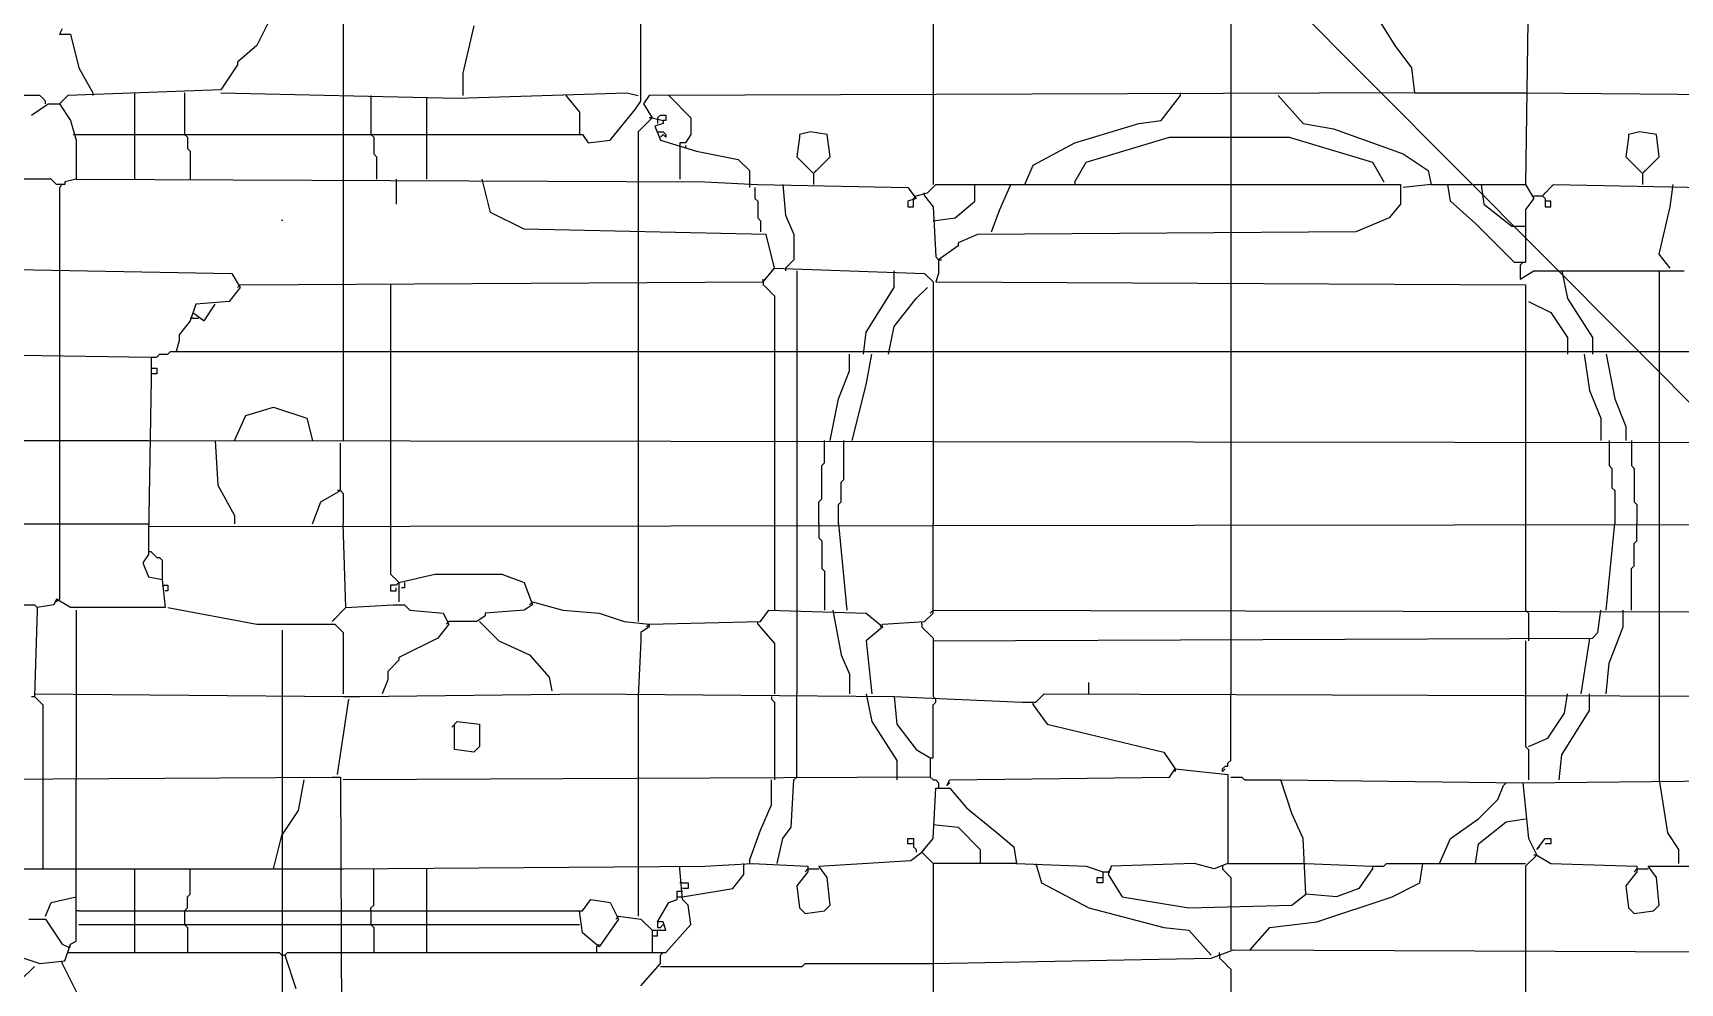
# Model space of a CAD drawing. Extents: x 4511820 to 5180432, y -1526536 to -944957.
# Drawn here: x 5147404.2 to 5147822.5, y -1028558.1 to -1028316.8 of the extents above; entities that cross this region are included whole.
import ezdxf

# ---------------------------------------------------------------- set-up
doc = ezdxf.new("R2010")
doc.units = 0
doc.header["$MEASUREMENT"] = 0
doc.linetypes.add('BODKOCIARKOVANA_3', pattern=[5.6, 3, -1.3, 0, -1.3])
for name, color, linetype in [('osi', 253, 'CONTINUOUS'), ('POZEMOK', 7, 'CONTINUOUS'), ('ZZ-chladenie', 133, 'CONTINUOUS')]:
    doc.layers.add(name, color=color, linetype=linetype)

msp = doc.modelspace()

# ---------------------------------------------------------------- linework, layer by layer
at = {"layer": 'osi', "linetype": 'BODKOCIARKOVANA_3', "ltscale": 80}
msp.add_line((5147467.5, -1022195.078), (5147467.5, -1054122.98), dxfattribs=at)
at = {"layer": 'POZEMOK'}
msp.add_line((5149565.898, -1030158.886), (5143002.5, -1023568.172), dxfattribs=at)
at = {"layer": 'ZZ-chladenie'}
for p, q in [((5147558.6, -1028334.132), (5147558.6, -1028290.323)), ((5147784.008, -1028299.509), (5147783.302, -1028355.331)), ((5147464.621, -1028312.934), (5147461.088, -1028320)), ((5147482.992, -1028312.228), (5147482.992, -1028332.719)), ((5147411.625, -1028315.761), (5147410.918, -1028317.174)), ((5147410.918, -1028317.174), (5147413.745, -1028317.174)), ((5147413.745, -1028317.174), (5147415.865, -1028325.653)), ((5147516.204, -1028315.054), (5147513.376, -1028327.066)), ((5147632.794, -1028313.641), (5147632.794, -1028332.012)), ((5147708.401, -1028313.641), (5147708.401, -1028332.719)), ((5147746.558, -1028314.348), (5147750.091, -1028320)), ((5147461.088, -1028320), (5147456.141, -1028324.24)), ((5147750.091, -1028320), (5147754.33, -1028325.653)), ((5147415.865, -1028325.653), (5147419.397, -1028332.012)), ((5147456.141, -1028324.946), (5147451.902, -1028331.306)), ((5147456.141, -1028324.24), (5147456.141, -1028324.946)), ((5147754.33, -1028325.653), (5147755.037, -1028332.012)), ((5147513.376, -1028327.066), (5147513.376, -1028332.719)), ((5147405.972, -1028332.719), (5147401.732, -1028332.719)), ((5147406.679, -1028333.426), (5147405.972, -1028332.719)), ((5147407.386, -1028334.132), (5147406.679, -1028333.426)), ((5147407.386, -1028334.839), (5147407.386, -1028334.132)), ((5147413.038, -1028332.719), (5147410.918, -1028334.839)), ((5147410.918, -1028334.839), (5147411.625, -1028334.132)), ((5147451.902, -1028331.306), (5147413.038, -1028332.719)), ((5147419.397, -1028332.012), (5147419.397, -1028332.719)), ((5147429.997, -1028332.012), (5147429.997, -1028342.612)), ((5147442.716, -1028332.012), (5147442.716, -1028342.612)), ((5147451.902, -1028332.012), (5147511.963, -1028333.426)), ((5147482.992, -1028332.719), (5147482.992, -1028342.612)), ((5147490.058, -1028332.719), (5147490.058, -1028342.612)), ((5147504.191, -1028333.426), (5147504.191, -1028342.612)), ((5147511.963, -1028333.426), (5147555.067, -1028332.012)), ((5147539.522, -1028332.719), (5147543.054, -1028336.959)), ((5147555.067, -1028332.012), (5147557.893, -1028332.719)), ((5147557.187, -1028336.253), (5147558.6, -1028334.132)), ((5147560.719, -1028332.719), (5147559.306, -1028334.839)), ((5147755.037, -1028332.012), (5147560.719, -1028332.719)), ((5147565.666, -1028332.719), (5147571.319, -1028338.372)), ((5147632.794, -1028332.012), (5147632.794, -1028355.331)), ((5147690.736, -1028339.079), (5147695.682, -1028332.719)), ((5147695.682, -1028332.719), (5147695.682, -1028332.012)), ((5147708.401, -1028332.719), (5147708.401, -1028342.612)), ((5147720.413, -1028332.719), (5147726.773, -1028339.785)), ((5147755.037, -1028332.012), (5147783.302, -1028332.012)), ((5147783.302, -1028332.012), (5147854.669, -1028332.719)), ((5147403.852, -1028337.666), (5147408.092, -1028334.839)), ((5147408.092, -1028334.839), (5147410.918, -1028334.839)), ((5147410.918, -1028334.839), (5147413.745, -1028339.079)), ((5147543.054, -1028336.959), (5147543.054, -1028342.612)), ((5147550.827, -1028344.025), (5147557.187, -1028336.253)), ((5147561.426, -1028338.372), (5147557.893, -1028341.905)), ((5147559.306, -1028334.839), (5147561.426, -1028338.372)), ((5147561.426, -1028338.372), (5147560.719, -1028338.372)), ((5147561.426, -1028338.372), (5147564.253, -1028339.079)), ((5147562.84, -1028338.372), (5147563.546, -1028337.666)), ((5147562.84, -1028338.372), (5147562.84, -1028339.785)), ((5147563.546, -1028337.666), (5147564.959, -1028337.666)), ((5147564.959, -1028337.666), (5147564.959, -1028339.079)), ((5147571.319, -1028338.372), (5147571.319, -1028342.612)), ((5147413.745, -1028339.079), (5147415.158, -1028344.025)), ((5147414.452, -1028342.612), (5147543.761, -1028342.612)), ((5147429.997, -1028342.612), (5147429.997, -1028353.918)), ((5147442.716, -1028342.612), (5147443.422, -1028343.319)), ((5147482.992, -1028342.612), (5147482.992, -1028353.918)), ((5147490.058, -1028342.612), (5147490.765, -1028343.319)), ((5147504.191, -1028342.612), (5147504.191, -1028353.918)), ((5147543.761, -1028342.612), (5147545.174, -1028344.732)), ((5147557.893, -1028341.905), (5147557.893, -1028353.918)), ((5147564.253, -1028339.785), (5147562.133, -1028340.492)), ((5147562.133, -1028340.492), (5147563.546, -1028344.025)), ((5147562.84, -1028341.905), (5147564.253, -1028341.905)), ((5147564.253, -1028342.612), (5147563.546, -1028343.319)), ((5147564.959, -1028339.079), (5147564.253, -1028339.079)), ((5147564.253, -1028339.079), (5147564.253, -1028339.785)), ((5147564.253, -1028341.905), (5147564.959, -1028342.612)), ((5147564.959, -1028343.319), (5147564.253, -1028342.612)), ((5147564.959, -1028342.612), (5147564.959, -1028343.319)), ((5147571.319, -1028342.612), (5147569.906, -1028344.732)), ((5147601.703, -1028341.905), (5147598.876, -1028342.612)), ((5147598.876, -1028342.612), (5147598.876, -1028343.319)), ((5147605.942, -1028342.612), (5147601.703, -1028341.905)), ((5147606.649, -1028348.264), (5147605.942, -1028342.612)), ((5147668.831, -1028344.732), (5147685.083, -1028339.785)), ((5147685.083, -1028339.785), (5147690.736, -1028339.079)), ((5147708.401, -1028342.612), (5147708.401, -1028355.331)), ((5147726.773, -1028339.785), (5147734.546, -1028341.198)), ((5147734.546, -1028341.198), (5147752.211, -1028347.558)), ((5147812.273, -1028341.905), (5147809.446, -1028342.612)), ((5147809.446, -1028342.612), (5147809.446, -1028343.319)), ((5147816.512, -1028342.612), (5147812.273, -1028341.905)), ((5147817.219, -1028348.264), (5147816.512, -1028342.612)), ((5147415.158, -1028344.025), (5147415.158, -1028353.918)), ((5147443.422, -1028343.319), (5147443.422, -1028346.145)), ((5147443.422, -1028346.145), (5147444.129, -1028346.851)), ((5147490.765, -1028343.319), (5147490.765, -1028347.558)), ((5147545.174, -1028344.732), (5147550.827, -1028344.025)), ((5147563.546, -1028344.025), (5147572.732, -1028346.851)), ((5147568.492, -1028344.732), (5147568.492, -1028353.918)), ((5147569.906, -1028344.732), (5147568.492, -1028344.732)), ((5147569.906, -1028345.438), (5147569.906, -1028346.145)), ((5147598.876, -1028343.319), (5147598.17, -1028348.264)), ((5147658.232, -1028350.385), (5147668.831, -1028344.732)), ((5147671.658, -1028349.678), (5147692.855, -1028343.319)), ((5147692.855, -1028343.319), (5147723.24, -1028343.319)), ((5147723.24, -1028343.319), (5147744.438, -1028349.678)), ((5147809.446, -1028343.319), (5147808.739, -1028348.264)), ((5147444.129, -1028346.851), (5147444.129, -1028353.918)), ((5147490.765, -1028347.558), (5147491.472, -1028348.264)), ((5147491.472, -1028348.264), (5147491.472, -1028353.918)), ((5147572.732, -1028346.851), (5147583.331, -1028348.971)), ((5147583.331, -1028348.971), (5147586.158, -1028351.798)), ((5147598.17, -1028348.264), (5147602.41, -1028352.505)), ((5147602.41, -1028352.505), (5147606.649, -1028348.264)), ((5147656.112, -1028355.331), (5147658.232, -1028350.385)), ((5147668.831, -1028354.624), (5147671.658, -1028349.678)), ((5147744.438, -1028349.678), (5147747.264, -1028354.624)), ((5147752.211, -1028347.558), (5147758.57, -1028351.798)), ((5147808.739, -1028348.264), (5147812.979, -1028352.505)), ((5147812.979, -1028352.505), (5147817.219, -1028348.264)), ((5147408.799, -1028353.918), (5147398.199, -1028353.918)), ((5147410.212, -1028355.331), (5147408.799, -1028353.918)), ((5147415.158, -1028353.918), (5147412.331, -1028354.624)), ((5147412.331, -1028354.624), (5147412.331, -1028355.331)), ((5147415.158, -1028353.918), (5147574.852, -1028354.624)), ((5147482.992, -1028353.918), (5147482.992, -1028380.769)), ((5147496.418, -1028353.918), (5147496.418, -1028360.277)), ((5147520.443, -1028362.397), (5147518.323, -1028353.918)), ((5147557.893, -1028353.918), (5147557.893, -1028367.343)), ((5147574.852, -1028354.624), (5147588.277, -1028355.331)), ((5147586.158, -1028351.798), (5147586.158, -1028355.331)), ((5147602.41, -1028352.505), (5147603.116, -1028351.798)), ((5147602.41, -1028352.505), (5147602.41, -1028355.331)), ((5147668.831, -1028354.624), (5147668.831, -1028355.331)), ((5147758.57, -1028351.798), (5147759.277, -1028355.331)), ((5147812.979, -1028352.505), (5147813.686, -1028351.798)), ((5147812.979, -1028352.505), (5147812.979, -1028355.331)), ((5147412.331, -1028355.331), (5147410.212, -1028355.331)), ((5147410.918, -1028356.037), (5147411.625, -1028355.331)), ((5147410.918, -1028356.037), (5147410.918, -1028377.236)), ((5147586.158, -1028355.331), (5147586.158, -1028356.037)), ((5147587.571, -1028356.037), (5147587.571, -1028358.864)), ((5147587.571, -1028358.864), (5147588.277, -1028359.571)), ((5147588.277, -1028355.331), (5147626.434, -1028356.037)), ((5147594.637, -1028355.331), (5147595.344, -1028363.103)), ((5147626.434, -1028356.037), (5147628.554, -1028358.864)), ((5147628.554, -1028358.864), (5147626.434, -1028359.571)), ((5147627.847, -1028358.864), (5147628.554, -1028358.157)), ((5147627.847, -1028359.571), (5147627.847, -1028358.864)), ((5147628.554, -1028358.157), (5147631.381, -1028357.45)), ((5147630.674, -1028358.157), (5147630.674, -1028357.45)), ((5147630.674, -1028358.157), (5147632.794, -1028360.984)), ((5147631.381, -1028357.45), (5147633.501, -1028355.331)), ((5147633.501, -1028355.331), (5147751.504, -1028355.331)), ((5147643.393, -1028359.571), (5147643.393, -1028355.331)), ((5147649.753, -1028361.69), (5147652.579, -1028355.331)), ((5147708.401, -1028355.331), (5147708.401, -1028367.343)), ((5147751.504, -1028355.331), (5147751.504, -1028360.277)), ((5147759.277, -1028355.331), (5147752.211, -1028356.037)), ((5147759.277, -1028355.331), (5147763.517, -1028355.331)), ((5147764.223, -1028359.571), (5147763.517, -1028355.331)), ((5147763.517, -1028355.331), (5147783.302, -1028355.331)), ((5147771.996, -1028355.331), (5147772.703, -1028360.277)), ((5147783.302, -1028355.331), (5147785.421, -1028358.864)), ((5147785.421, -1028358.864), (5147783.302, -1028361.69)), ((5147785.421, -1028358.157), (5147787.542, -1028358.157)), ((5147787.542, -1028358.157), (5147790.368, -1028355.331)), ((5147787.542, -1028358.157), (5147788.248, -1028357.45)), ((5147787.542, -1028358.157), (5147788.248, -1028358.864)), ((5147788.248, -1028358.864), (5147788.248, -1028360.984)), ((5147790.368, -1028355.331), (5147828.525, -1028356.037)), ((5147820.046, -1028360.984), (5147820.752, -1028355.331)), ((5147528.922, -1028366.637), (5147520.443, -1028362.397)), ((5147588.277, -1028359.571), (5147588.277, -1028363.81)), ((5147595.344, -1028363.103), (5147597.463, -1028368.05)), ((5147626.434, -1028359.571), (5147626.434, -1028360.984)), ((5147626.434, -1028360.984), (5147627.847, -1028360.984)), ((5147627.847, -1028360.984), (5147627.847, -1028359.571)), ((5147632.794, -1028360.984), (5147633.501, -1028373.703)), ((5147638.447, -1028363.81), (5147643.393, -1028359.571)), ((5147647.633, -1028367.343), (5147649.753, -1028361.69)), ((5147751.504, -1028360.277), (5147748.678, -1028363.81)), ((5147770.583, -1028365.223), (5147764.223, -1028359.571)), ((5147772.703, -1028360.277), (5147779.769, -1028365.93)), ((5147783.302, -1028361.69), (5147783.302, -1028375.116)), ((5147789.661, -1028359.571), (5147788.248, -1028359.571)), ((5147788.248, -1028360.984), (5147789.661, -1028360.984)), ((5147789.661, -1028360.984), (5147789.661, -1028359.571)), ((5147817.219, -1028372.996), (5147820.046, -1028360.984)), ((5147590.397, -1028368.05), (5147528.922, -1028366.637)), ((5147557.893, -1028367.343), (5147557.893, -1028380.769)), ((5147588.277, -1028363.81), (5147588.984, -1028364.516)), ((5147588.984, -1028364.516), (5147588.984, -1028367.343)), ((5147632.794, -1028364.516), (5147638.447, -1028363.81)), ((5147740.198, -1028367.343), (5147644.099, -1028368.05)), ((5147708.401, -1028367.343), (5147708.401, -1028380.062)), ((5147748.678, -1028363.81), (5147740.198, -1028367.343)), ((5147780.476, -1028375.116), (5147770.583, -1028365.223)), ((5147779.769, -1028365.93), (5147783.302, -1028365.93)), ((5147592.517, -1028376.529), (5147590.397, -1028368.05)), ((5147597.463, -1028368.05), (5147597.463, -1028374.409)), ((5147639.153, -1028370.876), (5147634.207, -1028374.409)), ((5147644.099, -1028368.05), (5147639.153, -1028370.17)), ((5147639.153, -1028370.17), (5147639.153, -1028370.876)), ((5147597.463, -1028374.409), (5147595.344, -1028376.529)), ((5147633.501, -1028373.703), (5147634.207, -1028374.409)), ((5147634.207, -1028374.409), (5147634.914, -1028374.409)), ((5147634.207, -1028374.409), (5147634.207, -1028377.942)), ((5147783.302, -1028375.116), (5147780.476, -1028375.116)), ((5147781.889, -1028375.823), (5147782.595, -1028375.116)), ((5147781.889, -1028375.823), (5147781.889, -1028379.355)), ((5147820.046, -1028376.529), (5147817.219, -1028372.996)), ((5147382.654, -1028376.529), (5147454.728, -1028377.942)), ((5147410.918, -1028377.236), (5147410.918, -1028398.434)), ((5147454.728, -1028377.942), (5147456.848, -1028381.475)), ((5147456.848, -1028380.769), (5147589.69, -1028380.062)), ((5147589.69, -1028380.062), (5147592.517, -1028376.529)), ((5147589.69, -1028380.062), (5147589.69, -1028379.355)), ((5147589.69, -1028380.062), (5147589.69, -1028380.769)), ((5147592.517, -1028376.529), (5147591.81, -1028377.236)), ((5147592.517, -1028376.529), (5147630.674, -1028377.942)), ((5147595.344, -1028376.529), (5147595.344, -1028377.236)), ((5147598.17, -1028377.236), (5147598.17, -1028398.434)), ((5147622.901, -1028381.475), (5147622.901, -1028377.236)), ((5147630.674, -1028377.942), (5147632.794, -1028380.062)), ((5147632.794, -1028380.062), (5147632.794, -1028398.434)), ((5147634.207, -1028377.942), (5147633.501, -1028380.062)), ((5147633.501, -1028380.062), (5147783.302, -1028380.769)), ((5147708.401, -1028380.062), (5147708.401, -1028398.434)), ((5147781.889, -1028379.355), (5147785.421, -1028377.236)), ((5147785.421, -1028377.236), (5147823.578, -1028377.236)), ((5147792.487, -1028377.236), (5147793.901, -1028384.302)), ((5147817.219, -1028377.236), (5147817.219, -1028398.434)), ((5147456.848, -1028381.475), (5147454.022, -1028385.008)), ((5147456.848, -1028380.769), (5147456.141, -1028381.475)), ((5147482.992, -1028380.769), (5147482.992, -1028398.434)), ((5147495.005, -1028380.769), (5147495.005, -1028398.434)), ((5147557.893, -1028380.769), (5147557.893, -1028398.434)), ((5147589.69, -1028380.769), (5147590.397, -1028381.475)), ((5147590.397, -1028381.475), (5147591.104, -1028382.182)), ((5147591.104, -1028382.182), (5147591.81, -1028382.889)), ((5147591.81, -1028382.889), (5147592.517, -1028383.595)), ((5147592.517, -1028383.595), (5147592.517, -1028398.434)), ((5147615.835, -1028392.781), (5147622.901, -1028381.475)), ((5147622.901, -1028391.368), (5147628.554, -1028384.302)), ((5147628.554, -1028384.302), (5147631.381, -1028381.475)), ((5147783.302, -1028380.769), (5147783.302, -1028398.434)), ((5147793.901, -1028384.302), (5147800.26, -1028394.194)), ((5147445.542, -1028385.715), (5147444.129, -1028389.955)), ((5147444.836, -1028387.834), (5147447.662, -1028389.955)), ((5147454.022, -1028385.008), (5147445.542, -1028385.715)), ((5147447.662, -1028389.955), (5147450.488, -1028385.715)), ((5147784.008, -1028385.008), (5147789.661, -1028387.834)), ((5147789.661, -1028387.834), (5147793.901, -1028394.194)), ((5147444.129, -1028389.955), (5147441.303, -1028393.488)), ((5147444.836, -1028389.248), (5147444.129, -1028389.248)), ((5147444.836, -1028389.248), (5147446.249, -1028389.248)), ((5147615.128, -1028398.434), (5147615.835, -1028392.781)), ((5147621.488, -1028398.434), (5147622.901, -1028391.368)), ((5147441.303, -1028394.901), (5147440.596, -1028397.728)), ((5147441.303, -1028393.488), (5147441.303, -1028394.901)), ((5147793.901, -1028394.194), (5147793.901, -1028398.434)), ((5147800.26, -1028394.194), (5147800.26, -1028398.434)), ((5147388.307, -1028398.434), (5147434.236, -1028399.141)), ((5147410.918, -1028398.434), (5147410.918, -1028420.339)), ((5147434.236, -1028399.141), (5147435.649, -1028399.141)), ((5147434.236, -1028399.141), (5147434.236, -1028404.793)), ((5147435.649, -1028399.141), (5147436.356, -1028398.434)), ((5147436.356, -1028398.434), (5147438.476, -1028398.434)), ((5147438.476, -1028398.434), (5147439.183, -1028397.728)), ((5147439.183, -1028397.728), (5147440.596, -1028397.728)), ((5147440.596, -1028397.728), (5148029.202, -1028397.728)), ((5147482.992, -1028398.434), (5147482.992, -1028420.339)), ((5147495.005, -1028398.434), (5147495.005, -1028420.339)), ((5147557.893, -1028398.434), (5147557.893, -1028420.339)), ((5147592.517, -1028398.434), (5147592.517, -1028420.339)), ((5147598.17, -1028398.434), (5147598.17, -1028420.339)), ((5147611.596, -1028402.673), (5147611.596, -1028398.434)), ((5147615.835, -1028406.207), (5147617.249, -1028398.434)), ((5147632.794, -1028398.434), (5147632.794, -1028420.339)), ((5147708.401, -1028398.434), (5147708.401, -1028420.339)), ((5147783.302, -1028398.434), (5147783.302, -1028420.339)), ((5147798.14, -1028398.434), (5147799.554, -1028407.62)), ((5147803.794, -1028398.434), (5147805.913, -1028409.74)), ((5147817.219, -1028398.434), (5147817.219, -1028420.339)), ((5147434.236, -1028404.793), (5147433.53, -1028444.364)), ((5147434.236, -1028401.967), (5147435.649, -1028401.967)), ((5147435.649, -1028403.38), (5147434.236, -1028403.38)), ((5147435.649, -1028401.967), (5147435.649, -1028403.38)), ((5147608.769, -1028409.74), (5147611.596, -1028402.673)), ((5147612.302, -1028420.339), (5147615.835, -1028406.207)), ((5147799.554, -1028407.62), (5147802.38, -1028414.686)), ((5147458.261, -1028413.98), (5147465.327, -1028411.859)), ((5147465.327, -1028411.859), (5147473.806, -1028414.686)), ((5147606.649, -1028420.339), (5147608.769, -1028409.74)), ((5147805.913, -1028409.74), (5147808.739, -1028416.806)), ((5147455.435, -1028420.339), (5147458.261, -1028413.98)), ((5147473.806, -1028414.686), (5147475.22, -1028420.339)), ((5147802.38, -1028414.686), (5147802.38, -1028420.339)), ((5147808.739, -1028416.806), (5147808.739, -1028420.339)), ((5147377.708, -1028420.339), (5147433.53, -1028420.339)), ((5147410.918, -1028420.339), (5147410.918, -1028441.537)), ((5147433.53, -1028420.339), (5148032.735, -1028421.046)), ((5147450.488, -1028420.339), (5147451.195, -1028431.645)), ((5147482.286, -1028433.058), (5147482.286, -1028421.046)), ((5147495.005, -1028420.339), (5147495.005, -1028441.537)), ((5147557.893, -1028420.339), (5147557.893, -1028441.537)), ((5147592.517, -1028420.339), (5147592.517, -1028441.537)), ((5147598.17, -1028420.339), (5147598.17, -1028441.537)), ((5147605.236, -1028425.991), (5147605.236, -1028420.339)), ((5147610.183, -1028430.232), (5147610.183, -1028420.339)), ((5147632.794, -1028420.339), (5147632.794, -1028441.537)), ((5147708.401, -1028420.339), (5147708.401, -1028441.537)), ((5147783.302, -1028420.339), (5147783.302, -1028441.537)), ((5147804.5, -1028420.339), (5147804.5, -1028426.698)), ((5147810.153, -1028420.339), (5147810.153, -1028426.698)), ((5147817.219, -1028420.339), (5147817.219, -1028441.537)), ((5147604.529, -1028426.698), (5147605.236, -1028425.991)), ((5147604.529, -1028435.178), (5147604.529, -1028426.698)), ((5147609.476, -1028430.938), (5147610.183, -1028430.232)), ((5147804.5, -1028426.698), (5147805.207, -1028427.405)), ((5147805.207, -1028427.405), (5147805.207, -1028432.351)), ((5147810.153, -1028426.698), (5147810.86, -1028427.405)), ((5147810.86, -1028427.405), (5147810.86, -1028435.884)), ((5147451.195, -1028431.645), (5147455.435, -1028439.417)), ((5147477.34, -1028435.884), (5147482.286, -1028433.058)), ((5147482.286, -1028433.058), (5147481.579, -1028433.058)), ((5147482.286, -1028433.058), (5147482.992, -1028433.764)), ((5147482.992, -1028433.764), (5147482.992, -1028441.537)), ((5147609.476, -1028435.884), (5147609.476, -1028430.938)), ((5147805.207, -1028432.351), (5147805.913, -1028433.058)), ((5147805.913, -1028433.058), (5147805.913, -1028441.537)), ((5147475.22, -1028441.537), (5147477.34, -1028435.884)), ((5147603.823, -1028435.884), (5147604.529, -1028435.178)), ((5147603.823, -1028441.537), (5147603.823, -1028435.884)), ((5147608.769, -1028436.591), (5147609.476, -1028435.884)), ((5147608.769, -1028441.537), (5147608.769, -1028436.591)), ((5147810.86, -1028435.884), (5147811.566, -1028436.591)), ((5147811.566, -1028436.591), (5147811.566, -1028441.537)), ((5147377.708, -1028441.537), (5147433.53, -1028441.537)), ((5147410.918, -1028441.537), (5147410.918, -1028460.616)), ((5148027.789, -1028441.537), (5147433.53, -1028442.243)), ((5147455.435, -1028439.417), (5147455.435, -1028441.537)), ((5147483.699, -1028462.735), (5147482.992, -1028441.537)), ((5147495.005, -1028441.537), (5147495.005, -1028454.256)), ((5147557.893, -1028441.537), (5147557.893, -1028466.268)), ((5147592.517, -1028441.537), (5147592.517, -1028463.442)), ((5147598.17, -1028441.537), (5147598.17, -1028463.442)), ((5147603.823, -1028441.537), (5147603.823, -1028445.07)), ((5147608.769, -1028441.537), (5147610.889, -1028463.442)), ((5147632.794, -1028464.148), (5147632.794, -1028441.537)), ((5147708.401, -1028441.537), (5147708.401, -1028463.442)), ((5147783.302, -1028441.537), (5147783.302, -1028463.442)), ((5147803.794, -1028463.442), (5147805.913, -1028441.537)), ((5147811.566, -1028445.777), (5147811.566, -1028441.537)), ((5147817.219, -1028441.537), (5147817.219, -1028463.442)), ((5147433.53, -1028444.364), (5147433.53, -1028449.31)), ((5147603.823, -1028445.07), (5147604.529, -1028445.777)), ((5147604.529, -1028445.777), (5147604.529, -1028452.843)), ((5147810.86, -1028446.484), (5147811.566, -1028445.777)), ((5147810.86, -1028452.136), (5147810.86, -1028446.484)), ((5147433.53, -1028449.31), (5147432.117, -1028451.43)), ((5147434.236, -1028448.603), (5147433.53, -1028448.603)), ((5147434.236, -1028448.603), (5147434.943, -1028449.31)), ((5147434.943, -1028449.31), (5147435.649, -1028450.016)), ((5147435.649, -1028450.016), (5147436.356, -1028450.016)), ((5147436.356, -1028450.016), (5147437.063, -1028450.723)), ((5147437.063, -1028450.723), (5147437.063, -1028455.669)), ((5147432.117, -1028451.43), (5147433.53, -1028454.963)), ((5147433.53, -1028454.963), (5147437.063, -1028455.669)), ((5147495.005, -1028454.256), (5147495.711, -1028454.963)), ((5147495.711, -1028454.963), (5147496.418, -1028455.669)), ((5147497.125, -1028456.376), (5147506.311, -1028454.256)), ((5147506.311, -1028454.256), (5147523.27, -1028454.256)), ((5147523.27, -1028454.256), (5147528.922, -1028456.376)), ((5147604.529, -1028452.843), (5147605.236, -1028453.55)), ((5147605.236, -1028453.55), (5147605.236, -1028463.442)), ((5147810.153, -1028452.843), (5147810.86, -1028452.136)), ((5147810.153, -1028463.442), (5147810.153, -1028452.843)), ((5147437.063, -1028455.669), (5147437.77, -1028462.735)), ((5147437.063, -1028457.082), (5147438.476, -1028457.082)), ((5147438.476, -1028458.496), (5147437.77, -1028458.496)), ((5147438.476, -1028457.082), (5147438.476, -1028458.496)), ((5147496.418, -1028457.082), (5147495.005, -1028457.082)), ((5147495.005, -1028457.082), (5147495.005, -1028458.496)), ((5147495.005, -1028458.496), (5147496.418, -1028458.496)), ((5147496.418, -1028455.669), (5147497.125, -1028456.376)), ((5147497.125, -1028456.376), (5147496.418, -1028457.082)), ((5147496.418, -1028458.496), (5147496.418, -1028457.789)), ((5147497.125, -1028456.376), (5147497.125, -1028461.322)), ((5147498.538, -1028457.789), (5147497.831, -1028457.789)), ((5147498.538, -1028456.376), (5147498.538, -1028457.789)), ((5147528.922, -1028456.376), (5147531.042, -1028462.029)), ((5147395.373, -1028462.029), (5147404.559, -1028462.029)), ((5147404.559, -1028462.029), (5147405.265, -1028462.735)), ((5147405.265, -1028463.442), (5147404.559, -1028485.347)), ((5147409.505, -1028462.029), (5147405.265, -1028462.735)), ((5147405.265, -1028462.735), (5147405.265, -1028463.442)), ((5147410.212, -1028460.616), (5147409.505, -1028462.029)), ((5147410.918, -1028460.616), (5147410.212, -1028461.322)), ((5147413.745, -1028462.735), (5147410.212, -1028460.616)), ((5147437.77, -1028462.735), (5147413.745, -1028462.735)), ((5147415.158, -1028463.442), (5147415.158, -1028484.641)), ((5147438.476, -1028462.735), (5147461.088, -1028466.975)), ((5147480.166, -1028466.268), (5147483.699, -1028462.735)), ((5147483.699, -1028462.735), (5147482.992, -1028463.442)), ((5147483.699, -1028462.735), (5147495.711, -1028462.029)), ((5147495.711, -1028462.029), (5147498.538, -1028462.029)), ((5147498.538, -1028462.029), (5147499.951, -1028463.442)), ((5147499.951, -1028463.442), (5147508.431, -1028464.148)), ((5147528.922, -1028463.442), (5147519.03, -1028464.148)), ((5147531.042, -1028462.029), (5147528.922, -1028463.442)), ((5147531.042, -1028461.322), (5147530.335, -1028462.029)), ((5147531.042, -1028461.322), (5147538.815, -1028463.442)), ((5147538.815, -1028463.442), (5147548.001, -1028464.148)), ((5147588.984, -1028466.268), (5147591.104, -1028463.442)), ((5147591.104, -1028463.442), (5147615.835, -1028464.148)), ((5147598.17, -1028463.442), (5147598.17, -1028484.641)), ((5147607.356, -1028463.442), (5147609.476, -1028474.748)), ((5147632.794, -1028463.442), (5147632.087, -1028464.148)), ((5147632.794, -1028463.442), (5148002.35, -1028464.148)), ((5147708.401, -1028463.442), (5147708.401, -1028471.215)), ((5147783.302, -1028463.442), (5147784.008, -1028464.148)), ((5147801.673, -1028469.095), (5147802.38, -1028463.442)), ((5147808.033, -1028467.682), (5147808.033, -1028463.442)), ((5147817.219, -1028463.442), (5147817.219, -1028484.641)), ((5147461.088, -1028466.975), (5147480.873, -1028466.975)), ((5147480.166, -1028466.268), (5147480.873, -1028465.562)), ((5147480.873, -1028466.975), (5147482.992, -1028469.095)), ((5147509.844, -1028466.975), (5147507.017, -1028470.508)), ((5147508.431, -1028464.148), (5147509.844, -1028466.975)), ((5147509.844, -1028466.268), (5147509.137, -1028466.975)), ((5147516.91, -1028466.268), (5147509.844, -1028466.268)), ((5147519.03, -1028464.855), (5147516.91, -1028466.268)), ((5147517.617, -1028466.268), (5147522.563, -1028471.215)), ((5147519.03, -1028464.148), (5147519.03, -1028464.855)), ((5147548.001, -1028464.148), (5147554.36, -1028466.268)), ((5147554.36, -1028466.268), (5147560.719, -1028466.975)), ((5147560.719, -1028467.682), (5147558.6, -1028469.095)), ((5147560.719, -1028466.975), (5147560.013, -1028467.682)), ((5147560.719, -1028466.975), (5147588.984, -1028466.268)), ((5147560.719, -1028466.975), (5147560.719, -1028467.682)), ((5147588.277, -1028466.975), (5147588.277, -1028466.268)), ((5147588.277, -1028466.975), (5147592.517, -1028471.921)), ((5147615.835, -1028464.148), (5147620.075, -1028467.682)), ((5147620.075, -1028467.682), (5147615.835, -1028471.215)), ((5147620.075, -1028466.975), (5147619.368, -1028467.682)), ((5147620.075, -1028466.975), (5147630.674, -1028466.268)), ((5147629.967, -1028466.975), (5147629.967, -1028466.268)), ((5147629.967, -1028466.975), (5147629.967, -1028467.682)), ((5147629.967, -1028467.682), (5147630.674, -1028468.389)), ((5147630.674, -1028466.268), (5147632.794, -1028464.148)), ((5147784.008, -1028464.148), (5147784.008, -1028471.215)), ((5147804.5, -1028476.868), (5147808.033, -1028467.682)), ((5147482.992, -1028469.095), (5147482.992, -1028484.641)), ((5147507.017, -1028470.508), (5147497.125, -1028475.455)), ((5147522.563, -1028471.215), (5147530.335, -1028474.748)), ((5147558.6, -1028471.215), (5147557.893, -1028485.347)), ((5147558.6, -1028469.095), (5147558.6, -1028471.215)), ((5147592.517, -1028471.921), (5147592.517, -1028484.641)), ((5147615.835, -1028471.215), (5147617.249, -1028484.641)), ((5147630.674, -1028468.389), (5147631.381, -1028469.095)), ((5147631.381, -1028469.095), (5147632.087, -1028469.802)), ((5147632.087, -1028469.802), (5147632.794, -1028470.508)), ((5147632.794, -1028471.215), (5147800.26, -1028470.508)), ((5147632.794, -1028470.508), (5147632.794, -1028485.347)), ((5147708.401, -1028471.215), (5147708.401, -1028484.641)), ((5147783.302, -1028471.215), (5147783.302, -1028484.641)), ((5147797.434, -1028484.641), (5147799.554, -1028471.215)), ((5147799.554, -1028471.215), (5147799.554, -1028470.508)), ((5147800.26, -1028470.508), (5147801.673, -1028469.095)), ((5147497.125, -1028476.161), (5147494.298, -1028478.987)), ((5147497.125, -1028475.455), (5147497.125, -1028476.161)), ((5147530.335, -1028474.748), (5147535.282, -1028480.4)), ((5147609.476, -1028474.748), (5147611.596, -1028479.694)), ((5147494.298, -1028478.987), (5147494.298, -1028481.107)), ((5147535.282, -1028480.4), (5147535.988, -1028483.934)), ((5147611.596, -1028479.694), (5147611.596, -1028484.641)), ((5147803.794, -1028484.641), (5147804.5, -1028476.868)), ((5147404.559, -1028484.641), (5147482.992, -1028485.347)), ((5147415.158, -1028484.641), (5147415.158, -1028506.545)), ((5147487.232, -1028485.347), (5147545.174, -1028484.641)), ((5147494.298, -1028481.107), (5147492.885, -1028484.641)), ((5147545.174, -1028484.641), (5147622.901, -1028485.347)), ((5147598.17, -1028505.839), (5147598.17, -1028484.641)), ((5147615.835, -1028484.641), (5147617.249, -1028491.707)), ((5147658.938, -1028486.76), (5147661.058, -1028484.641)), ((5147661.058, -1028484.641), (5147853.256, -1028485.347)), ((5147672.364, -1028484.641), (5147672.364, -1028481.814)), ((5147708.401, -1028501.599), (5147708.401, -1028484.641)), ((5147783.302, -1028484.641), (5147783.302, -1028498.066)), ((5147793.194, -1028489.586), (5147793.901, -1028484.641)), ((5147799.554, -1028488.88), (5147799.554, -1028484.641)), ((5147817.219, -1028484.641), (5147817.219, -1028506.545)), ((5147403.852, -1028485.347), (5147404.559, -1028485.347)), ((5147404.559, -1028485.347), (5147406.679, -1028487.467)), ((5147406.679, -1028487.467), (5147406.679, -1028506.545)), ((5147481.579, -1028505.132), (5147484.406, -1028486.054)), ((5147482.992, -1028485.347), (5147487.232, -1028485.347)), ((5147557.893, -1028485.347), (5147557.893, -1028506.545)), ((5147591.81, -1028485.347), (5147591.81, -1028486.054)), ((5147591.81, -1028486.054), (5147592.517, -1028486.76)), ((5147592.517, -1028486.76), (5147592.517, -1028506.545)), ((5147622.901, -1028485.347), (5147655.406, -1028486.76)), ((5147622.901, -1028485.347), (5147623.608, -1028492.413)), ((5147633.501, -1028486.054), (5147632.794, -1028485.347)), ((5147632.794, -1028487.467), (5147633.501, -1028486.76)), ((5147632.794, -1028500.892), (5147632.794, -1028487.467)), ((5147633.501, -1028486.76), (5147633.501, -1028486.054)), ((5147655.406, -1028486.76), (5147658.938, -1028486.76)), ((5147658.232, -1028487.467), (5147658.232, -1028486.76)), ((5147658.232, -1028487.467), (5147661.765, -1028492.413)), ((5147792.487, -1028500.186), (5147799.554, -1028488.88)), ((5147510.55, -1028493.12), (5147511.963, -1028491.707)), ((5147511.257, -1028498.773), (5147511.257, -1028492.413)), ((5147511.963, -1028491.707), (5147517.617, -1028492.413)), ((5147517.617, -1028492.413), (5147517.617, -1028498.066)), ((5147617.249, -1028491.707), (5147623.608, -1028501.599)), ((5147623.608, -1028492.413), (5147628.554, -1028498.773)), ((5147661.765, -1028492.413), (5147691.442, -1028499.479)), ((5147788.955, -1028495.946), (5147793.194, -1028489.586)), ((5147784.008, -1028498.066), (5147788.955, -1028495.946)), ((5147516.204, -1028499.479), (5147511.257, -1028498.773)), ((5147517.617, -1028498.066), (5147516.204, -1028499.479)), ((5147623.608, -1028501.599), (5147623.608, -1028506.545)), ((5147628.554, -1028498.773), (5147632.087, -1028500.892)), ((5147632.087, -1028500.892), (5147632.794, -1028500.892)), ((5147632.087, -1028500.892), (5147632.087, -1028505.839)), ((5147691.442, -1028499.479), (5147694.269, -1028503.719)), ((5147707.694, -1028502.306), (5147708.401, -1028501.599)), ((5147783.302, -1028498.066), (5147784.008, -1028498.773)), ((5147784.008, -1028498.773), (5147784.008, -1028506.545)), ((5147791.781, -1028506.545), (5147792.487, -1028500.186)), ((5147692.855, -1028505.839), (5147694.269, -1028503.719)), ((5147694.269, -1028503.719), (5147694.269, -1028504.425)), ((5147694.269, -1028503.719), (5147707.694, -1028505.132)), ((5147706.281, -1028503.719), (5147706.988, -1028503.012)), ((5147706.281, -1028504.425), (5147706.988, -1028503.719)), ((5147706.281, -1028504.425), (5147706.281, -1028503.719)), ((5147706.988, -1028503.012), (5147707.694, -1028503.012)), ((5147707.694, -1028503.012), (5147707.694, -1028502.306)), ((5147707.694, -1028505.132), (5147707.694, -1028527.743)), ((5147367.109, -1028506.545), (5147480.166, -1028505.839)), ((5147406.679, -1028506.545), (5147406.679, -1028529.157)), ((5147415.158, -1028547.529), (5147415.158, -1028506.545)), ((5147471.687, -1028514.318), (5147473.1, -1028506.545)), ((5147480.166, -1028505.839), (5147482.286, -1028505.839)), ((5147482.286, -1028505.839), (5147482.992, -1028678.252)), ((5147632.087, -1028505.839), (5147482.992, -1028506.545)), ((5147557.893, -1028506.545), (5147557.893, -1028529.157)), ((5147591.81, -1028512.905), (5147591.81, -1028506.545)), ((5147596.757, -1028518.557), (5147597.463, -1028506.545)), ((5147597.463, -1028506.545), (5147598.17, -1028505.839)), ((5147632.087, -1028505.839), (5147632.794, -1028506.545)), ((5147632.794, -1028506.545), (5147633.501, -1028506.545)), ((5147632.794, -1028521.384), (5147633.501, -1028508.665)), ((5147633.501, -1028506.545), (5147634.207, -1028507.252)), ((5147633.501, -1028508.665), (5147637.033, -1028508.665)), ((5147634.207, -1028507.252), (5147634.207, -1028507.959)), ((5147634.207, -1028507.959), (5147634.207, -1028508.665)), ((5147636.327, -1028507.959), (5147637.033, -1028506.545)), ((5147636.327, -1028507.959), (5147637.033, -1028507.252)), ((5147637.033, -1028506.545), (5147692.855, -1028505.839)), ((5147637.033, -1028508.665), (5147641.273, -1028513.611)), ((5147708.401, -1028505.839), (5147711.228, -1028505.839)), ((5147711.228, -1028505.839), (5147711.934, -1028506.545)), ((5147711.934, -1028506.545), (5147721.12, -1028506.545)), ((5147723.946, -1028515.025), (5147721.12, -1028506.545)), ((5147721.12, -1028506.545), (5147782.595, -1028507.252)), ((5147776.235, -1028511.491), (5147777.648, -1028507.959)), ((5147777.648, -1028507.959), (5147778.355, -1028507.252)), ((5147782.595, -1028507.252), (5147918.264, -1028505.839)), ((5147782.595, -1028507.252), (5147784.008, -1028521.384)), ((5147817.219, -1028506.545), (5147819.339, -1028519.97)), ((5147588.984, -1028519.264), (5147591.81, -1028512.905)), ((5147641.273, -1028513.611), (5147649.046, -1028519.97)), ((5147771.289, -1028516.438), (5147776.235, -1028511.491)), ((5147467.447, -1028520.677), (5147471.687, -1028514.318)), ((5147632.794, -1028517.851), (5147639.153, -1028518.557)), ((5147726.773, -1028521.384), (5147723.946, -1028515.025)), ((5147764.223, -1028521.384), (5147771.289, -1028516.438)), ((5147771.289, -1028522.798), (5147778.355, -1028517.144)), ((5147778.355, -1028517.144), (5147783.302, -1028516.438)), ((5147465.327, -1028529.157), (5147467.447, -1028520.677)), ((5147586.158, -1028527.037), (5147588.984, -1028519.264)), ((5147593.224, -1028527.743), (5147594.637, -1028521.384)), ((5147594.637, -1028521.384), (5147596.757, -1028518.557)), ((5147626.434, -1028522.798), (5147626.434, -1028521.384)), ((5147626.434, -1028521.384), (5147627.847, -1028521.384)), ((5147627.847, -1028521.384), (5147627.847, -1028522.798)), ((5147629.967, -1028524.917), (5147632.794, -1028521.384)), ((5147639.153, -1028518.557), (5147644.806, -1028524.211)), ((5147649.046, -1028519.97), (5147653.285, -1028523.504)), ((5147727.48, -1028535.516), (5147726.773, -1028521.384)), ((5147761.397, -1028527.743), (5147764.223, -1028521.384)), ((5147784.008, -1028521.384), (5147786.128, -1028525.624)), ((5147786.128, -1028524.211), (5147788.248, -1028521.384)), ((5147788.248, -1028521.384), (5147789.661, -1028521.384)), ((5147789.661, -1028521.384), (5147789.661, -1028522.798)), ((5147819.339, -1028519.97), (5147822.165, -1028524.211)), ((5147627.847, -1028522.798), (5147626.434, -1028522.798)), ((5147627.141, -1028527.037), (5147629.967, -1028524.917)), ((5147627.847, -1028522.798), (5147627.847, -1028523.504)), ((5147627.847, -1028523.504), (5147628.554, -1028524.211)), ((5147628.554, -1028524.211), (5147628.554, -1028524.917)), ((5147629.967, -1028524.917), (5147630.674, -1028524.211)), ((5147629.967, -1028524.917), (5147632.794, -1028527.743)), ((5147644.806, -1028524.211), (5147644.806, -1028527.743)), ((5147653.285, -1028523.504), (5147653.992, -1028527.743)), ((5147770.583, -1028527.743), (5147771.289, -1028522.798)), ((5147786.128, -1028525.624), (5147783.302, -1028528.45)), ((5147786.128, -1028525.624), (5147785.421, -1028525.624)), ((5147786.128, -1028524.211), (5147786.835, -1028523.504)), ((5147786.128, -1028525.624), (5147789.661, -1028527.743)), ((5147789.661, -1028522.798), (5147788.248, -1028522.798)), ((5147822.165, -1028524.211), (5147822.165, -1028527.743)), ((5147399.613, -1028529.157), (5147415.158, -1028529.157)), ((5147415.158, -1028529.157), (5147482.992, -1028529.157)), ((5147429.997, -1028529.157), (5147429.997, -1028539.756)), ((5147444.129, -1028535.516), (5147444.129, -1028529.157)), ((5147482.992, -1028529.157), (5147574.852, -1028528.45)), ((5147490.765, -1028538.343), (5147490.765, -1028529.157)), ((5147504.191, -1028529.157), (5147504.191, -1028539.756)), ((5147557.893, -1028529.157), (5147557.893, -1028541.169)), ((5147568.492, -1028529.157), (5147568.492, -1028528.45)), ((5147569.199, -1028536.929), (5147568.492, -1028529.157)), ((5147574.852, -1028528.45), (5147586.864, -1028527.743)), ((5147581.918, -1028534.103), (5147584.744, -1028530.57)), ((5147584.744, -1028530.57), (5147584.744, -1028527.743)), ((5147586.158, -1028527.037), (5147586.158, -1028527.743)), ((5147586.864, -1028527.743), (5147600.997, -1028528.45)), ((5147600.997, -1028529.864), (5147598.17, -1028533.396)), ((5147600.997, -1028529.157), (5147600.29, -1028529.864)), ((5147600.997, -1028528.45), (5147600.997, -1028529.864)), ((5147600.997, -1028529.157), (5147603.823, -1028529.157)), ((5147603.823, -1028528.45), (5147627.141, -1028527.037)), ((5147605.942, -1028531.277), (5147603.823, -1028528.45)), ((5147653.992, -1028527.743), (5147632.794, -1028527.743)), ((5147632.794, -1028527.743), (5147632.794, -1028654.227)), ((5147653.992, -1028527.743), (5147671.658, -1028528.45)), ((5147658.938, -1028527.743), (5147660.351, -1028532.69)), ((5147671.658, -1028528.45), (5147675.897, -1028529.864)), ((5147675.897, -1028529.864), (5147677.31, -1028529.864)), ((5147675.897, -1028529.864), (5147675.897, -1028532.69)), ((5147678.017, -1028528.45), (5147677.31, -1028530.57)), ((5147677.31, -1028529.864), (5147678.017, -1028529.157)), ((5147677.31, -1028530.57), (5147680.843, -1028536.223)), ((5147699.215, -1028527.743), (5147678.017, -1028528.45)), ((5147704.162, -1028529.157), (5147699.215, -1028527.743)), ((5147707.694, -1028527.743), (5147704.162, -1028529.157)), ((5147706.281, -1028528.45), (5147706.281, -1028529.157)), ((5147706.281, -1028529.157), (5147706.988, -1028529.864)), ((5147706.988, -1028529.864), (5147707.694, -1028530.57)), ((5147707.694, -1028527.743), (5147727.48, -1028527.743)), ((5147707.694, -1028530.57), (5147708.401, -1028531.277)), ((5147727.48, -1028527.743), (5147744.438, -1028528.45)), ((5147744.438, -1028529.157), (5147740.905, -1028534.103)), ((5147744.438, -1028528.45), (5147747.264, -1028528.45)), ((5147744.438, -1028528.45), (5147744.438, -1028529.157)), ((5147747.264, -1028528.45), (5147747.971, -1028527.743)), ((5147747.971, -1028527.743), (5147757.157, -1028527.743)), ((5147756.451, -1028532.69), (5147757.157, -1028527.743)), ((5147757.157, -1028527.743), (5147783.302, -1028527.743)), ((5147783.302, -1028528.45), (5147783.302, -1028550.355)), ((5147789.661, -1028527.743), (5147811.566, -1028528.45)), ((5147811.566, -1028529.864), (5147808.739, -1028533.396)), ((5147811.566, -1028529.157), (5147810.86, -1028529.864)), ((5147811.566, -1028528.45), (5147811.566, -1028529.864)), ((5147811.566, -1028529.157), (5147814.392, -1028529.157)), ((5147816.512, -1028531.277), (5147814.392, -1028528.45)), ((5147814.392, -1028528.45), (5147846.896, -1028528.45)), ((5147567.785, -1028536.929), (5147567.785, -1028534.809)), ((5147567.785, -1028534.809), (5147569.199, -1028534.809)), ((5147569.199, -1028532.69), (5147568.492, -1028532.69)), ((5147569.199, -1028532.69), (5147570.612, -1028532.69)), ((5147569.199, -1028536.223), (5147581.918, -1028534.103)), ((5147570.612, -1028534.103), (5147569.199, -1028534.103)), ((5147570.612, -1028532.69), (5147570.612, -1028534.103)), ((5147598.17, -1028533.396), (5147598.876, -1028539.049)), ((5147606.649, -1028538.343), (5147605.942, -1028531.277)), ((5147660.351, -1028532.69), (5147672.364, -1028539.049)), ((5147674.484, -1028532.69), (5147674.484, -1028531.277)), ((5147674.484, -1028531.277), (5147675.897, -1028531.277)), ((5147675.897, -1028532.69), (5147674.484, -1028532.69)), ((5147708.401, -1028531.277), (5147708.401, -1028539.049)), ((5147740.905, -1028534.103), (5147735.252, -1028536.223)), ((5147749.385, -1028536.223), (5147756.451, -1028532.69)), ((5147808.739, -1028533.396), (5147809.446, -1028539.049)), ((5147817.219, -1028538.343), (5147816.512, -1028531.277)), ((5147407.386, -1028541.169), (5147408.799, -1028537.636)), ((5147408.799, -1028537.636), (5147415.158, -1028536.223)), ((5147442.716, -1028539.756), (5147443.422, -1028539.049)), ((5147443.422, -1028536.223), (5147444.129, -1028535.516)), ((5147443.422, -1028539.049), (5147443.422, -1028536.223)), ((5147490.058, -1028539.049), (5147490.765, -1028538.343)), ((5147490.058, -1028539.756), (5147490.058, -1028539.049)), ((5147543.761, -1028539.756), (5147545.881, -1028536.929)), ((5147545.881, -1028536.929), (5147550.827, -1028537.636)), ((5147550.827, -1028537.636), (5147552.947, -1028541.876)), ((5147562.84, -1028542.582), (5147565.666, -1028537.636)), ((5147565.666, -1028537.636), (5147567.785, -1028536.929)), ((5147567.785, -1028536.223), (5147569.199, -1028536.223)), ((5147570.612, -1028538.343), (5147569.199, -1028536.929)), ((5147571.319, -1028543.289), (5147570.612, -1028538.343)), ((5147598.876, -1028539.049), (5147600.29, -1028540.463)), ((5147605.236, -1028539.756), (5147606.649, -1028538.343)), ((5147672.364, -1028539.049), (5147691.442, -1028543.995)), ((5147680.843, -1028536.223), (5147697.802, -1028539.049)), ((5147697.802, -1028539.049), (5147723.946, -1028538.343)), ((5147708.401, -1028539.049), (5147708.401, -1028549.648)), ((5147723.946, -1028538.343), (5147727.48, -1028535.516)), ((5147735.252, -1028536.223), (5147727.48, -1028535.516)), ((5147730.306, -1028542.582), (5147749.385, -1028536.223)), ((5147809.446, -1028539.049), (5147810.86, -1028540.463)), ((5147815.805, -1028539.756), (5147817.219, -1028538.343)), ((5147403.146, -1028541.876), (5147407.386, -1028541.876)), ((5147407.386, -1028541.876), (5147411.625, -1028548.235)), ((5147415.865, -1028539.756), (5147415.158, -1028539.756)), ((5147415.865, -1028539.756), (5147482.992, -1028539.756)), ((5147415.865, -1028543.289), (5147482.992, -1028543.289)), ((5147429.997, -1028539.756), (5147429.997, -1028543.289)), ((5147429.997, -1028543.289), (5147429.997, -1028550.355)), ((5147442.716, -1028539.756), (5147442.716, -1028543.289)), ((5147442.716, -1028543.289), (5147443.422, -1028543.995)), ((5147482.992, -1028539.756), (5147543.761, -1028539.756)), ((5147482.992, -1028543.289), (5147543.054, -1028543.289)), ((5147490.058, -1028539.756), (5147490.058, -1028543.289)), ((5147490.058, -1028543.289), (5147490.765, -1028543.995)), ((5147504.191, -1028539.756), (5147504.191, -1028543.289)), ((5147504.191, -1028543.289), (5147504.191, -1028550.355)), ((5147543.761, -1028545.409), (5147543.054, -1028539.756)), ((5147552.947, -1028541.876), (5147548.001, -1028548.942)), ((5147552.947, -1028541.169), (5147552.24, -1028541.876)), ((5147552.947, -1028541.169), (5147558.6, -1028541.876)), ((5147558.6, -1028541.876), (5147561.426, -1028544.702)), ((5147562.84, -1028542.582), (5147562.84, -1028543.995)), ((5147564.253, -1028542.582), (5147562.84, -1028542.582)), ((5147563.546, -1028543.995), (5147564.253, -1028543.289)), ((5147564.959, -1028544.702), (5147564.253, -1028542.582)), ((5147564.959, -1028550.355), (5147571.319, -1028543.289)), ((5147600.29, -1028540.463), (5147605.236, -1028539.756)), ((5147718.294, -1028543.995), (5147730.306, -1028542.582)), ((5147810.86, -1028540.463), (5147815.805, -1028539.756)), ((5147413.745, -1028548.235), (5147415.158, -1028547.529)), ((5147443.422, -1028543.995), (5147443.422, -1028550.355)), ((5147490.765, -1028543.995), (5147490.765, -1028550.355)), ((5147548.001, -1028548.942), (5147543.761, -1028545.409)), ((5147561.426, -1028544.702), (5147564.959, -1028544.702)), ((5147561.426, -1028544.702), (5147561.426, -1028550.355)), ((5147561.426, -1028546.116), (5147562.84, -1028546.116)), ((5147562.84, -1028543.995), (5147563.546, -1028543.995)), ((5147562.84, -1028546.116), (5147562.84, -1028544.702)), ((5147691.442, -1028543.995), (5147697.802, -1028544.702)), ((5147697.802, -1028544.702), (5147703.455, -1028551.061)), ((5147713.347, -1028549.648), (5147718.294, -1028543.995)), ((5147399.613, -1028551.061), (5147405.972, -1028553.182)), ((5147411.625, -1028548.235), (5147413.038, -1028548.942)), ((5147412.331, -1028552.475), (5147413.745, -1028548.235)), ((5147413.038, -1028548.942), (5147413.745, -1028548.942)), ((5147413.038, -1028550.355), (5147466.74, -1028550.355)), ((5147466.74, -1028550.355), (5147467.447, -1028551.061)), ((5147467.447, -1028551.061), (5147468.154, -1028551.061)), ((5147468.154, -1028551.061), (5147468.861, -1028550.355)), ((5147468.154, -1028551.061), (5147470.98, -1028559.541)), ((5147468.861, -1028550.355), (5147482.992, -1028550.355)), ((5147482.992, -1028550.355), (5147564.959, -1028550.355)), ((5147547.294, -1028548.942), (5147548.001, -1028548.235)), ((5147547.294, -1028548.942), (5147547.294, -1028550.355)), ((5147563.546, -1028551.061), (5147564.253, -1028550.355)), ((5147563.546, -1028553.182), (5147563.546, -1028551.061)), ((5147632.794, -1028553.182), (5147703.455, -1028551.768)), ((5147703.455, -1028551.768), (5147709.108, -1028549.648)), ((5147705.575, -1028551.061), (5147705.575, -1028550.355)), ((5147705.575, -1028551.061), (5147705.575, -1028551.768)), ((5147705.575, -1028551.768), (5147706.281, -1028552.475)), ((5147709.108, -1028549.648), (5148032.028, -1028551.061)), ((5147713.347, -1028549.648), (5147714.054, -1028548.942)), ((5147783.302, -1028550.355), (5147783.302, -1028570.847)), ((5147401.026, -1028557.421), (5147404.559, -1028553.888)), ((5147405.972, -1028553.182), (5147412.331, -1028552.475)), ((5147411.625, -1028553.182), (5147411.625, -1028552.475)), ((5147411.625, -1028553.182), (5147415.865, -1028561.661)), ((5147558.6, -1028558.834), (5147563.546, -1028553.182)), ((5147563.546, -1028553.888), (5147599.583, -1028553.888)), ((5147599.583, -1028553.888), (5147600.29, -1028553.182)), ((5147600.29, -1028553.182), (5147632.794, -1028553.182)), ((5147706.281, -1028552.475), (5147706.988, -1028553.182)), ((5147706.988, -1028553.182), (5147707.694, -1028553.888)), ((5147707.694, -1028553.888), (5147708.401, -1028554.595)), ((5147708.401, -1028554.595), (5147708.401, -1028570.847))]:
    msp.add_line(p, q, dxfattribs=at)

doc.saveas('drawing.dxf')
